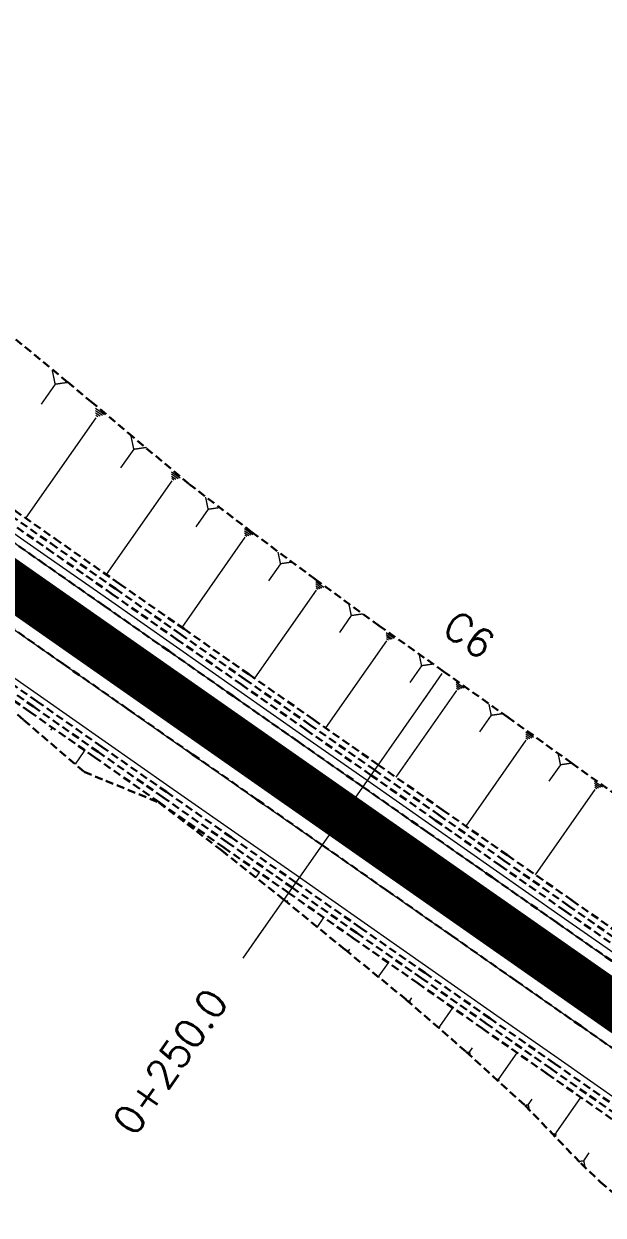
# Model space of a CAD drawing. Header units: metres. Extents: x 544752 to 548977, y 1840603 to 1844608.
# Drawn here: x 547218.3 to 547255, y 1842845.7 to 1842921.1 of the extents above; entities that cross this region are included whole.
import ezdxf

# ---------------------------------------------------------------- set-up
doc = ezdxf.new("R2010")
doc.units = ezdxf.units.M
doc.header["$MEASUREMENT"] = 0
for name, pattern in [('ACAD_ISO02W100', [15, 12, -3]), ('Anordnung Grundriss$0$GESTRICHELT', [0.75, 0.5, -0.25]), ('HIDDEN', [0.375, 0.25, -0.125])]:
    doc.linetypes.add(name, pattern=pattern)
doc.layers.add('C-ROAD', color=7, linetype='Continuous')
for name, color, linetype, lineweight in [('C-ROAD-CORR', 5, 'Continuous', 0), ('C-ROAD-SAMP', 150, 'HIDDEN', 0), ('C-ROAD-SAMP-TEXT', 11, 'Continuous', 0), ('C-TOPO-FEAT', 94, 'Continuous', 5)]:
    doc.layers.add(name, color=color, linetype=linetype, lineweight=lineweight)

msp = doc.modelspace()

# ---------------------------------------------------------------- linework, layer by layer
at = {"layer": 'C-ROAD-CORR', "color": 160, "linetype": 'Continuous'}
for p, q in [((547220.2974063398, 1842898.311294005, 578.439567941549), (547219.4100246447, 1842897.043280696, 576.8918909650047)), ((547223.4300128355, 1842896.374154192, 578.3403912620659), (547222.8495912816, 1842896.780345088, 578.3403912620659)), ((547222.8690081275, 1842896.190301938, 577.8681012266318), (547218.4204949205, 1842889.833652953, 570.1094766023978)), ((547223.2897616585, 1842896.328191128, 578.2223187532073), (547222.8544454931, 1842896.632834301, 578.2223187532073)), ((547223.1495104815, 1842896.282228065, 578.1042462443488), (547222.8592997045, 1842896.485323513, 578.1042462443488)), ((547223.0092593045, 1842896.236265001, 577.9861737354903), (547222.864153916, 1842896.337812725, 577.9861737354903)), ((547225.2755586172, 1842894.190236283, 577.3178420945817), (547224.4459310967, 1842893.004750102, 575.8708938198749)), ((547228.2102204313, 1842892.366697277, 577.2149553789512), (547227.6680556406, 1842892.746115306, 577.2149553789512)), ((547228.0792134942, 1842892.323763732, 577.1046652688901), (547227.6725899011, 1842892.608327254, 577.1046652688901)), ((547227.9482065571, 1842892.280830187, 576.994375158829), (547227.6771241616, 1842892.470539202, 576.994375158829)), ((547227.8171996198, 1842892.237896642, 576.8840850487679), (547227.6816584222, 1842892.33275115, 576.8840850487679)), ((547227.6861926827, 1842892.194963098, 576.7737949387068), (547223.5308900137, 1842886.257293755, 569.5265570167473)), ((547229.9852324242, 1842890.389541001, 576.340026086389), (547229.2013526633, 1842889.269425525, 574.972866198975)), ((547232.3097842035, 1842888.615587802, 575.9464002325282), (547228.3159330256, 1842882.908622609, 568.9807488670892)), ((547232.8134512063, 1842888.780649365, 576.3704196805021), (547232.2923518638, 1842889.145325363, 576.3704196805021)), ((547232.6875344557, 1842888.739383975, 576.2644148185086), (547232.2967099487, 1842889.012890973, 576.2644148185086)), ((547232.5616177049, 1842888.698118584, 576.1584099565151), (547232.3010680337, 1842888.880456582, 576.1584099565151)), ((547232.4357009543, 1842888.656853193, 576.0524050945216), (547232.3054261185, 1842888.748022192, 576.0524050945216)), ((547234.5660743064, 1842886.939554321, 575.6043347659029), (547233.8043284356, 1842885.851066799, 574.275778460637)), ((547237.3194744064, 1842885.430898589, 575.6844060484053), (547236.8097187775, 1842885.787636023, 575.6844060484053)), ((547237.1962987138, 1842885.390531497, 575.58070878634), (547236.8139819922, 1842885.658084572, 575.58070878634)), ((547237.0731230212, 1842885.350164405, 575.4770115242746), (547236.8182452068, 1842885.528533122, 575.4770115242746)), ((547236.826771636, 1842885.26943022, 575.269617000144), (547232.9198618542, 1842879.686698881, 568.4555995907305)), ((547236.9499473287, 1842885.309797313, 575.3733142622093), (547236.8225084214, 1842885.398981671, 575.3733142622093)), ((547239.0535455015, 1842883.656374199, 574.9678599878715), (547238.3047377446, 1842882.586374438, 573.6618689676194)), ((547241.7730139158, 1842882.210907903, 575.0858907535559), (547241.2692271516, 1842882.563468204, 575.0858907535559)), ((547241.6512805203, 1842882.17101348, 574.9834077103837), (547241.2734404472, 1842882.435433705, 574.9834077103837)), ((547241.2860803338, 1842882.05133021, 574.6759585808674), (547237.4249176002, 1842876.533968561, 567.9417283183474)), ((547241.5295471248, 1842882.131119057, 574.8809246672116), (547241.2776537427, 1842882.307399207, 574.8809246672116)), ((547241.4078137293, 1842882.091224634, 574.7784416240395), (547241.2818670382, 1842882.179364709, 574.7784416240395)), ((547246.2028907022, 1842879.064870598, 574.5403617420835), (547245.7017568882, 1842879.415574309, 574.5403617420835)), ((547245.7185213211, 1842878.906133244, 574.1325882795751), (547241.8776915399, 1842873.41782612, 567.43382059447)), ((547246.081798357, 1842879.02518626, 574.4384183764564), (547245.7059479964, 1842879.288214043, 574.4384183764564)), ((547245.9607060116, 1842878.985501921, 574.3364750108293), (547245.7101391046, 1842879.160853777, 574.3364750108293)), ((547245.8396136664, 1842878.945817583, 574.2345316452022), (547245.7143302128, 1842879.03349351, 574.2345316452022)), ((547247.9196017745, 1842877.336946197, 573.8563593947666), (547247.181196666, 1842876.281811175, 572.56851156992)), ((547220.0859021493, 1842876.501056668, 569.1418759540112), (547220.0071401587, 1842876.388510676, 569.0502970837279)), ((547250.1191824684, 1842875.765665298, 573.5775577439098), (547246.3069116382, 1842870.31816714, 566.9285995504315)), ((547250.5999502628, 1842875.923222341, 573.9822991578689), (547250.1025426895, 1842876.271318353, 573.9822991578689)), ((547250.4797583142, 1842875.88383308, 573.8811138043791), (547250.1067026342, 1842876.144905089, 573.8811138043791)), ((547250.3595663656, 1842875.844443819, 573.7799284508893), (547250.110862579, 1842876.018491826, 573.7799284508893)), ((547250.239374417, 1842875.805054559, 573.6787430973995), (547250.1150225237, 1842875.892078562, 573.6787430973995)), ((547222.1223347328, 1842875.050757624, 568.8944976910926), (547221.5591783688, 1842874.246042169, 568.2396993153765)), ((547222.2070426337, 1842875.078518066, 568.9420394162308), (547222.119402921, 1842875.139850133, 568.9420394162308)), ((547222.1858656585, 1842875.071577956, 568.9301539849463), (547222.1201358739, 1842875.117577006, 568.9301539849463)), ((547222.1646886832, 1842875.064637845, 568.9182685536617), (547222.1208688269, 1842875.095303878, 568.9182685536617)), ((547222.143511708, 1842875.057697735, 568.9063831223772), (547222.1216017798, 1842875.073030751, 568.9063831223772)), ((547252.3016340173, 1842874.204987387, 573.2995015704889), (547251.5691491894, 1842873.158312078, 572.0219792707798)), ((547254.4805558306, 1842872.639407141, 573.0154126649734), (547250.7030844943, 1842867.241635298, 566.4271480553931)), ((547254.9569350398, 1842872.795525958, 573.4164594840452), (547254.4640679444, 1842873.140444451, 573.4164594840452)), ((547254.8378402375, 1842872.756496254, 573.3161977792772), (547254.468189916, 1842873.015185123, 573.3161977792772)), ((547254.7187454352, 1842872.71746655, 573.2159360745093), (547254.4723118875, 1842872.889925796, 573.2159360745093)), ((547254.5996506329, 1842872.678436845, 573.1156743697413), (547254.4764338591, 1842872.764666469, 573.1156743697413)), ((547227.0803240935, 1842871.654880498, 568.4210007826416), (547227.0834939642, 1842871.659410046, 568.4154722305677)), ((547229.0620170104, 1842870.140186033, 568.292330132286), (547229.0714251093, 1842870.133602052, 568.292330132286)), ((547229.0642903527, 1842870.140931052, 568.2904162856429), (547229.071346427, 1842870.135993066, 568.2904162856429)), ((547229.0665636951, 1842870.141676071, 568.2885024389998), (547229.0712677446, 1842870.138384081, 568.2885024389998)), ((547229.0688370375, 1842870.14242109, 568.2865885923567), (547229.0711890622, 1842870.140775095, 568.2865885923567)), ((547229.0711103799, 1842870.143166109, 568.2846747457136), (547229.1432166827, 1842870.246201535, 568.1589145849708)), ((547231.0594013918, 1842868.628267957, 568.1524083284348), (547231.0845015089, 1842868.664134465, 568.1086313681521)), ((547233.0257730643, 1842867.085402549, 568.0558029888323), (547233.234207467, 1842867.38324236, 567.6922738244444)), ((547232.9994872749, 1842867.07678818, 568.0779320658582), (547233.0266828375, 1842867.057756168, 568.0779320658582)), ((547233.0060587223, 1842867.078941772, 568.0723997966018), (547233.0264553942, 1842867.064667763, 568.0723997966018)), ((547233.0126301696, 1842867.081095364, 568.0668675273453), (547233.0262279509, 1842867.071579358, 568.0668675273453)), ((547233.019201617, 1842867.083248957, 568.0613352580888), (547233.0260005076, 1842867.078490953, 568.0613352580888)), ((547234.9898628904, 1842865.53972915, 567.9628308199631), (547235.0455891781, 1842865.619358552, 567.8656389430396)), ((547236.9331241468, 1842863.968424561, 567.9030220358493), (547237.3212565586, 1842864.523041662, 567.2260826749235)), ((547236.8841765324, 1842863.952383467, 567.944229302633), (547236.9348182651, 1842863.916943345, 567.944229302633)), ((547236.8964134359, 1842863.95639374, 567.933927485937), (547236.9343947356, 1842863.929813649, 567.933927485937)), ((547236.9086503396, 1842863.960404014, 567.9236256692411), (547236.933971206, 1842863.942683952, 567.9236256692411)), ((547236.9208872431, 1842863.964414287, 567.9133238525452), (547236.9335476764, 1842863.955554256, 567.9133238525452)), ((547238.8763074428, 1842862.397025738, 567.8433360767972), (547238.9703606933, 1842862.531421989, 567.679298379108)), ((547240.8187318291, 1842860.824709594, 567.7848457659603), (547241.4062701961, 1842861.664265417, 566.7601237004178)), ((547240.7446370082, 1842860.800427267, 567.8472235769933), (547240.8212963134, 1842860.746779514, 567.8472235769933)), ((547240.7631607134, 1842860.806497849, 567.8316291242351), (547240.8206551924, 1842860.766262034, 567.8316291242351)), ((547240.7816844186, 1842860.812568431, 567.8160346714768), (547240.8200140713, 1842860.785744554, 567.8160346714768)), ((547240.8002081239, 1842860.818639012, 567.8004402187186), (547240.8193729501, 1842860.805227074, 567.8004402187186)), ((547242.7573002063, 1842859.247881414, 567.7323165397428), (547242.8906099485, 1842859.438372753, 567.4998118352504)), ((547244.6556520747, 1842857.623994646, 567.7419588552582), (547245.4853783533, 1842858.809621947, 566.2948383372618)), ((547244.5510147889, 1842857.589702954, 567.8300492880132), (547244.6592736596, 1842857.513941178, 567.8300492880132)), ((547244.5771741103, 1842857.598275877, 567.8080266798245), (547244.6583682634, 1842857.541454545, 567.8080266798245)), ((547244.6033334318, 1842857.6068488, 567.7860040716357), (547244.6574628672, 1842857.568967912, 567.7860040716357)), ((547244.6294927533, 1842857.615421723, 567.763981463447), (547244.6565574709, 1842857.596481279, 567.763981463447)), ((547246.5510938806, 1842855.996894571, 567.7559529959988), (547246.7384208553, 1842856.264573179, 567.4292371672884)), ((547248.4114316683, 1842854.331032443, 567.8224431086417), (547249.5533543427, 1842855.962768997, 565.8308227699764)), ((547248.2674231051, 1842854.28383801, 567.9436788283576), (547248.4164159264, 1842854.179569781, 567.9436788283576)), ((547248.3034252459, 1842854.295636619, 567.9133698984286), (547248.4151698619, 1842854.217435447, 567.9133698984286)), ((547248.3394273868, 1842854.307435227, 567.8830609684996), (547248.4139237973, 1842854.255301112, 567.8830609684996)), ((547248.3754295275, 1842854.319233835, 567.8527520385707), (547248.4126777329, 1842854.293166778, 567.8527520385707)), ((547250.2654814614, 1842852.658855643, 567.8978552389065), (547250.5197516619, 1842853.022191962, 567.4543841402798)), ((547252.0207941616, 1842850.887522847, 568.1133651445798), (547253.5937679996, 1842853.135204731, 565.3699511129456)), ((547251.8224254738, 1842850.822513534, 568.280364731871), (547252.0276598694, 1842850.678886299, 568.280364731871)), ((547251.8720176459, 1842850.838765862, 568.2386148350482), (547252.0259434424, 1842850.731045436, 568.2386148350482)), ((547251.9216098178, 1842850.85501819, 568.1968649382254), (547252.0242270154, 1842850.783204573, 568.1968649382254)), ((547251.9712019897, 1842850.871270519, 568.1551150414026), (547252.0225105885, 1842850.83536371, 568.1551150414026)), ((547253.7775556188, 1842849.117606957, 568.3268485079097), (547254.1300179891, 1842849.621253786, 567.7121210475585))]:
    msp.add_line(p, q, dxfattribs=at)
at = {"layer": 'C-ROAD-CORR', "color": 5, "linetype": 'Anordnung Grundriss$0$GESTRICHELT', "lineweight": 30, "extrusion": (0.4054293134298539, 0.5793332993670973, -0.7071067812263084), "const_width": 0.1, "elevation": 1289102.49001132}
msp.add_lwpolyline([(608313.3777765211, 1289921.390467088), (608312.7303549575, 1289920.527238336), (608312.0829333932, 1289921.390467089)], dxfattribs=at)
at = {"layer": 'C-ROAD-CORR', "color": 5, "linetype": 'Anordnung Grundriss$0$GESTRICHELT', "lineweight": 30, "extrusion": (0.4054293134300839, 0.5793332994338252, -0.7071067811715065), "const_width": 0.1, "elevation": 1289102.914137296}
msp.add_lwpolyline([(608306.8940718645, 1289920.171851072), (608306.2887869573, 1289919.364804529), (608305.6835020498, 1289920.171851072)], dxfattribs=at)
at = {"layer": 'C-ROAD-CORR', "color": 5, "linetype": 'Anordnung Grundriss$0$GESTRICHELT', "lineweight": 30, "extrusion": (0.4054293134991224, 0.5793332993916201, -0.7071067811665009), "const_width": 0.1, "elevation": 1289103.31308811}
msp.add_lwpolyline([(608300.8230822504, 1289919.14344038), (608300.2511742837, 1289918.380896424), (608299.679266317, 1289919.14344038)], dxfattribs=at)
at = {"layer": 'C-ROAD-CORR', "color": 5, "linetype": 'Anordnung Grundriss$0$GESTRICHELT', "lineweight": 30, "extrusion": (0.4054293135730421, 0.5793332992697621, -0.7071067812239564), "const_width": 0.1, "elevation": 1289103.691631692}
msp.add_lwpolyline([(608295.0760847764, 1289918.46023743), (608294.5203253934, 1289917.719224919), (608293.9645660105, 1289918.46023743)], dxfattribs=at)
at = {"layer": 'C-ROAD-CORR', "color": 5, "linetype": 'Anordnung Grundriss$0$GESTRICHELT', "lineweight": 30, "extrusion": (0.4054293134704756, 0.5793332993785361, -0.7071067811936458), "const_width": 0.1, "elevation": 1289104.059128465}
msp.add_lwpolyline([(608289.5072219739, 1289917.914926427), (608288.960902062, 1289917.186499878), (608288.41458215, 1289917.914926427)], dxfattribs=at)
at = {"layer": 'C-ROAD-CORR', "color": 5, "linetype": 'Anordnung Grundriss$0$GESTRICHELT', "lineweight": 30, "extrusion": (0.4054293134548369, 0.5793332994259726, -0.7071067811637477), "const_width": 0.1, "elevation": 1289104.778660984}
msp.add_lwpolyline([(608278.6122301003, 1289917.052331179), (608278.073499819, 1289916.334024137), (608277.5347695376, 1289917.052331179)], dxfattribs=at)
at = {"layer": 'C-ROAD-CORR', "color": 5, "linetype": 'Anordnung Grundriss$0$GESTRICHELT', "lineweight": 30, "extrusion": (0.3180449191527923, 0.4544664307644864, -0.832050294579169), "const_width": 0.1, "elevation": 1011092.519088958}
msp.add_lwpolyline([(608300.4572267705, 1517664.897529688), (608300.3954585843, 1517664.815172106), (608300.3336903967, 1517664.897529688)], dxfattribs=at)
at = {"layer": 'C-ROAD-CORR', "color": 5, "linetype": 'Anordnung Grundriss$0$GESTRICHELT', "lineweight": 30, "extrusion": (0.4054293133627097, 0.5793332993907537, -0.7071067812454248), "const_width": 0.1, "elevation": 1289105.134459853}
msp.add_lwpolyline([(608273.2218134362, 1289916.615152919), (608272.6874025105, 1289915.902605017), (608272.1529915847, 1289916.615152919)], dxfattribs=at)
at = {"layer": 'C-ROAD-CORR', "color": 5, "linetype": 'Anordnung Grundriss$0$GESTRICHELT', "lineweight": 30, "extrusion": (0.4054292870515092, 0.5793333211144458, 0.7071067785330667), "const_width": 0.1, "elevation": 1289900.775583383}
msp.add_lwpolyline([(608291.7990781212, -1289096.89413343), (608291.8013908153, -1289096.897217022), (608291.8037035096, -1289096.89413343)], dxfattribs=at)
at = {"layer": 'C-ROAD-CORR', "color": 5, "linetype": 'Anordnung Grundriss$0$GESTRICHELT', "lineweight": 30, "extrusion": (0.405429311963883, 0.5793333013570121, 0.7071067804365037), "const_width": 0.1, "elevation": 1289900.422700368}
msp.add_lwpolyline([(608286.869521121, -1289096.906706478), (608286.8878338237, -1289096.931123414), (608286.9061465262, -1289096.906706477)], dxfattribs=at)
at = {"layer": 'C-ROAD-CORR', "color": 5, "linetype": 'Anordnung Grundriss$0$GESTRICHELT', "lineweight": 30, "extrusion": (0.4054293135339579, 0.5793332989399153, 0.7071067815166099), "const_width": 0.1, "elevation": 1289900.089285173}
msp.add_lwpolyline([(608281.8629814782, -1289096.815541207), (608281.9036386169, -1289096.869750725), (608281.9442957551, -1289096.815541207)], dxfattribs=at)
at = {"layer": 'C-ROAD-CORR', "color": 5, "linetype": 'Anordnung Grundriss$0$GESTRICHELT', "lineweight": 30, "extrusion": (0.4054293144234882, 0.5793332988962294, 0.7071067810423772), "const_width": 0.1, "elevation": 1289899.76020145}
msp.add_lwpolyline([(608276.8508830111, -1289096.616435154), (608276.9195029777, -1289096.707928443), (608276.9881229445, -1289096.616435153)], dxfattribs=at)
at = {"layer": 'C-ROAD-CORR', "color": 5, "linetype": 'Anordnung Grundriss$0$GESTRICHELT', "lineweight": 30, "extrusion": (0.4054293129591403, 0.5793332993329331, 0.7071067815241895), "const_width": 0.1, "elevation": 1289899.430766552}
msp.add_lwpolyline([(608271.8331960065, -1289096.40757488), (608271.9304569736, -1289096.53725617), (608272.0277179404, -1289096.40757488)], dxfattribs=at)
at = {"layer": 'C-ROAD-CORR', "color": 5, "linetype": 'Anordnung Grundriss$0$GESTRICHELT', "lineweight": 30, "extrusion": (0.4054293133315969, 0.5793332993112988, 0.7071067813283614), "const_width": 0.1, "elevation": 1289899.102354125}
msp.add_lwpolyline([(608266.8223481381, -1289095.992474242), (608266.9590193406, -1289096.174702512), (608267.0956905427, -1289095.992474242)], dxfattribs=at)
at = {"layer": 'C-ROAD-CORR', "color": 5, "linetype": 'Anordnung Grundriss$0$GESTRICHELT', "lineweight": 30, "extrusion": (0.4054293132890135, 0.5793332995019043, 0.7071067811966137), "const_width": 0.1, "elevation": 1289898.775106543}
msp.add_lwpolyline([(608261.8160238257, -1289095.398944915), (608262.0015358918, -1289095.646294335), (608262.1870479565, -1289095.398944915)], dxfattribs=at)
at = {"layer": 'C-ROAD-CORR', "color": 5, "linetype": 'Anordnung Grundriss$0$GESTRICHELT', "lineweight": 30, "extrusion": (0.4054293133780568, 0.5793332995697597, 0.7071067810899657), "const_width": 0.1, "elevation": 1289898.450958837}
msp.add_lwpolyline([(608256.8366028534, -1289094.372200584), (608257.0937545846, -1289094.715069559), (608257.350906316, -1289094.372200584)], dxfattribs=at)
at = {"layer": 'C-ROAD-CORR', "color": 11, "linetype": 'Anordnung Grundriss$0$GESTRICHELT', "lineweight": 30}
msp.add_polyline3d([(547218.6910071718, 1842877.560871918, 569.3511507088232), (547222.7875122174, 1842874.694053749, 568.8838809615198)], dxfattribs=at)
at = {"layer": 'C-ROAD-CORR', "color": 92, "linetype": 'Anordnung Grundriss$0$GESTRICHELT', "lineweight": 30}
for points in [[(547218.6910071718, 1842877.560871918, 569.3511507088232), (547222.7875122174, 1842874.694053749, 568.8838809615198)], [(547218.3182676586, 1842877.028250312, 568.9177555750449), (547222.13065672, 1842873.755448054, 568.1201358630128)]]:
    msp.add_polyline3d(points, dxfattribs=at)
at = {"layer": 'C-ROAD-SAMP', "color": 1, "linetype": 'Continuous', "lineweight": 13}
msp.add_lwpolyline([(547244.2221773117, 1842879.161450339), (547238.4885409747, 1842870.968440248), (547232.7549046377, 1842862.775430157)], dxfattribs=at)
at = {"layer": 'C-ROAD-SAMP-TEXT', "color": 1, "linetype": 'Continuous', "lineweight": -3}
msp.add_line((547237.915177341, 1842870.149139239), (547239.0619046084, 1842871.787741257), dxfattribs=at)
at = {"layer": 'C-ROAD-SAMP-TEXT', "color": 4, "linetype": 'Continuous', "lineweight": 5}
msp.add_line((547233.3282682714, 1842863.594731166), (547232.181541004, 1842861.956129147), dxfattribs=at)

# ---------------------------------------------------------------- texts
at = {"layer": 'C-ROAD-SAMP-TEXT', "color": 1, "linetype": 'Continuous', "lineweight": 13, "insert": (547246.5156318464, 1842882.438654376), "char_height": 1.8, "width": 2.943428571428572, "attachment_point": 5, "rotation": 325.0148831777269, "bg_fill": 3, "box_fill_scale": 1.416666666666667, "bg_fill_color": 256, "bg_fill_true_color": 13158600, "bg_fill_transparency": 0}
msp.add_mtext('{\\Fsimplex.shx|c0;C6}', dxfattribs=at)
at = {"layer": 'C-ROAD-SAMP-TEXT', "color": 1, "linetype": 'Continuous', "lineweight": -3, "insert": (547227.5946319344, 1842855.401721074), "char_height": 1.8, "width": 11.25428571428571, "attachment_point": 5, "rotation": 55.014883177726915, "bg_fill": 3, "box_fill_scale": 1.416666666666667, "bg_fill_color": 256, "bg_fill_true_color": 13158600, "bg_fill_transparency": 0}
msp.add_mtext('{\\Fsimplex.shx|c0;0+250.0}', dxfattribs=at)

# ---------------------------------------------------------------- next in the draw order: linework, layer by layer
at = {"layer": 'C-ROAD', "color": 1, "linetype": 'ACAD_ISO02W100', "lineweight": 60, "ltscale": 0.1, "const_width": 3, "flags": 128}
msp.add_lwpolyline([(547192.766745685, 1842902.965489433), (547260.3718365658, 1842855.654061604)], dxfattribs=at)
at = {"layer": 'C-ROAD-CORR', "color": 160, "linetype": 'Continuous'}
msp.add_line((547243.5034790473, 1842880.480385568, 574.4063023775611), (547242.7602753681, 1842879.418393686, 573.1100853947703), dxfattribs=at)
at = {"layer": 'C-ROAD-CORR', "color": 5, "linetype": 'Anordnung Grundriss$0$GESTRICHELT', "lineweight": 30, "extrusion": (0.4054293133907354, 0.5793332993915655, -0.7071067812286909), "const_width": 0.1, "elevation": 1289104.420367544}
msp.add_lwpolyline([(608284.0361141304, 1289917.476679392), (608283.4938828774, 1289916.753704387), (608282.9516516239, 1289917.476679391)], dxfattribs=at)
at = {"layer": 'C-ROAD-CORR', "color": 11, "linetype": 'Anordnung Grundriss$0$GESTRICHELT', "lineweight": 30}
for points in [[(547172.3769096115, 1842920.406119452, 578.4228218781112), (547178.5100995874, 1842921.142351539, 580.3151042312617), (547178.9257322788, 1842921.11982058, 580.3902187745425), (547184.4849165096, 1842920.352774618, 581.1710491390519), (547190.359763517, 1842918.814176517, 581.7751597311631), (547196.193776644, 1842916.815000543, 582.4377057044835), (547200.9454509761, 1842914.652351146, 582.885879953623), (547201.6777011907, 1842914.29320024, 582.9479623689069), (547206.109813245, 1842911.905943635, 583.1314548555453), (547209.8031775706, 1842908.463062426, 582.0130982233053), (547213.4695820132, 1842904.981657218, 580.8343172915625), (547217.2263313457, 1842901.629349245, 579.799702596147), (547221.0975385838, 1842898.440594507, 578.95130949963), (547222.5677417164, 1842897.213402226, 578.6114810415912), (547224.9410817027, 1842895.212309462, 578.043826492647), (547228.7877880511, 1842891.988544475, 577.1408843681342), (547232.756963583, 1842888.939780342, 576.4515399959506), (547236.7689230446, 1842885.952151787, 575.8368148135826), (547240.8151273028, 1842883.013456919, 575.2818157713733), (547244.8938081659, 1842880.121169101, 574.7834589768023), (547248.9633594922, 1842877.215835742, 574.2691794126226), (547253.0284429922, 1842874.304118137, 573.7471075401957), (547257.0848348446, 1842871.379980708, 573.2098766182135)], [(547214.5614872094, 1842880.380513821, 569.8760015700861), (547218.3182676586, 1842877.028250312, 568.9177555750449), (547222.13065672, 1842873.755448054, 568.1201358630128), (547226.8725652028, 1842871.810871298, 568.4365846823325), (547230.849139932, 1842868.772680159, 568.1784846648592), (547234.776759531, 1842865.66453518, 568.0057669900797), (547238.6589720276, 1842862.491506273, 567.9122435644671), (547242.5395560791, 1842859.316150419, 567.8215602998696), (547246.3357961125, 1842856.020272204, 567.877980920231), (547250.0612677006, 1842852.623270277, 568.0578283525699), (547253.5985228629, 1842848.957318772, 568.5659429000041), (547254.8477208948, 1842847.760443527, 568.6705197525284), (547257.3048725502, 1842845.671328321, 568.6529767846185)]]:
    msp.add_polyline3d(points, dxfattribs=at)
at = {"layer": 'C-ROAD-CORR', "color": 1, "linetype": 'Anordnung Grundriss$0$GESTRICHELT', "lineweight": 30}
for points in [[(547172.3769096115, 1842920.406119452, 578.4228218781112), (547178.5100995874, 1842921.142351539, 580.3151042312617), (547178.9257322788, 1842921.11982058, 580.3902187745425), (547184.4849165096, 1842920.352774618, 581.1710491390519), (547190.359763517, 1842918.814176517, 581.7751597311631), (547196.193776644, 1842916.815000543, 582.4377057044835), (547200.9454509761, 1842914.652351146, 582.885879953623), (547201.6777011907, 1842914.29320024, 582.9479623689069), (547206.109813245, 1842911.905943635, 583.1314548555453), (547209.8031775706, 1842908.463062426, 582.0130982233053), (547213.4695820132, 1842904.981657218, 580.8343172915625), (547217.2263313457, 1842901.629349245, 579.799702596147), (547221.0975385838, 1842898.440594507, 578.95130949963), (547222.5677417164, 1842897.213402226, 578.6114810415912), (547224.9410817027, 1842895.212309462, 578.043826492647), (547228.7877880511, 1842891.988544475, 577.1408843681342), (547232.756963583, 1842888.939780342, 576.4515399959506), (547236.7689230446, 1842885.952151787, 575.8368148135826), (547240.8151273028, 1842883.013456919, 575.2818157713733), (547244.8938081659, 1842880.121169101, 574.7834589768023), (547248.9633594922, 1842877.215835742, 574.2691794126226), (547253.0284429922, 1842874.304118137, 573.7471075401957), (547257.0848348446, 1842871.379980708, 573.2098766182135)], [(547171.531384265, 1842916.387353147, 574.3160718584999), (547176.6946537638, 1842915.074252217, 573.981252880984), (547177.0465933181, 1842914.967856192, 573.9576587043665), (547181.730707144, 1842913.335933396, 573.6330301708861), (547186.6045920468, 1842911.184461359, 573.271403728206), (547191.2824816317, 1842908.63476824, 572.8963735529438), (547195.0315320381, 1842906.201728419, 572.5714501739457), (547195.691771826, 1842905.739679087, 572.5079396450996), (547199.7882768717, 1842902.872860919, 572.1061020046732), (547203.8847819172, 1842900.00604275, 571.6908606316648), (547207.9812869629, 1842897.139224582, 571.2622155260742), (547212.0777920085, 1842894.272406413, 570.8201666879015), (547216.1742970542, 1842891.405588245, 570.3647141171467), (547217.7376596587, 1842890.311515061, 570.1873645231201), (547220.2708020997, 1842888.538770076, 569.8984204561265), (547224.3673071454, 1842885.671951908, 569.4311507088232), (547228.463812191, 1842882.805133739, 568.9638809615199), (547232.5603172367, 1842879.938315571, 568.4966112142166), (547236.6568222822, 1842877.071497402, 568.0293414669133), (547240.7533273279, 1842874.204679234, 567.56207171961), (547244.8498323736, 1842871.337861066, 567.0948019723066), (547248.9463374192, 1842868.471042897, 566.6275322250034), (547253.0428424648, 1842865.604224729, 566.1602624777), (547257.1393475104, 1842862.73740656, 565.6929927303968)], [(547173.8570573855, 1842905.589630622, 573.901252880984), (547174.154513725, 1842905.499705601, 573.8776587043665), (547178.1134871774, 1842904.120418233, 573.553030170886), (547182.2328535417, 1842902.302012235, 573.191403728206), (547186.1865663184, 1842900.147033141, 572.8163735529438), (547189.3552320645, 1842898.090648429, 572.4914501739456), (547190.0154718524, 1842897.628599097, 572.4279396450995), (547194.111976898, 1842894.761780928, 572.0261020046731), (547198.2084819436, 1842891.89496276, 571.6108606316648), (547202.3049869892, 1842889.028144591, 571.1822155260742), (547206.4014920349, 1842886.161326423, 570.7401666879015), (547210.4979970806, 1842883.294508254, 570.2847141171467), (547212.061359685, 1842882.200435071, 570.10736452312), (547214.5945021261, 1842880.427690086, 569.8184204561264), (547218.6910071718, 1842877.560871918, 569.3511507088232), (547222.7875122174, 1842874.694053749, 568.8838809615198), (547226.8840172631, 1842871.827235581, 568.4166112142166), (547230.9805223086, 1842868.960417412, 567.9493414669132), (547235.0770273543, 1842866.093599244, 567.48207171961), (547239.1735323999, 1842863.226781075, 567.0148019723066), (547243.2700374456, 1842860.359962907, 566.5475322250034), (547247.3665424911, 1842857.493144738, 566.0802624777), (547251.4630475368, 1842854.62632657, 565.6129927303967), (547255.5595525824, 1842851.759508401, 565.1457229830934)], [(547226.8725652028, 1842871.810871298, 568.4365846823325), (547230.849139932, 1842868.772680159, 568.1784846648592), (547234.776759531, 1842865.66453518, 568.0057669900797), (547238.6589720276, 1842862.491506273, 567.9122435644671), (547242.5395560791, 1842859.316150419, 567.8215602998696), (547246.3357961125, 1842856.020272204, 567.877980920231), (547250.0612677006, 1842852.623270277, 568.0578283525699), (547253.5985228629, 1842848.957318772, 568.5659429000041), (547254.8477208948, 1842847.760443527, 568.6705197525284), (547257.3048725502, 1842845.671328321, 568.6529767846185)]]:
    msp.add_polyline3d(points, dxfattribs=at)
at = {"layer": 'C-ROAD-CORR', "color": 92, "linetype": 'Anordnung Grundriss$0$GESTRICHELT', "lineweight": 30}
for points in [[(547171.3666748783, 1842915.604492484, 573.9160718584999), (547176.4653530464, 1842914.307818148, 573.581252880984), (547176.8128899167, 1842914.202753114, 573.5576587043665), (547181.4384065407, 1842912.591245302, 573.2330301708861), (547186.2513202485, 1842910.466687693, 572.871403728206), (547190.8706904952, 1842907.948890656, 572.4963735529439), (547194.5728411311, 1842905.546287612, 572.1714501739457), (547195.233080919, 1842905.08423828, 572.1079396450996), (547199.3295859647, 1842902.217420111, 571.7061020046732), (547203.4260910102, 1842899.350601943, 571.2908606316648), (547207.5225960559, 1842896.483783775, 570.8622155260742), (547211.6191011015, 1842893.616965606, 570.4201666879015), (547215.7156061472, 1842890.750147437, 569.9647141171467), (547217.2789687517, 1842889.656074254, 569.7873645231201), (547219.8121111927, 1842887.883329269, 569.4984204561265), (547223.9086162384, 1842885.016511101, 569.0311507088232), (547228.005121284, 1842882.149692932, 568.5638809615199), (547232.1016263297, 1842879.282874764, 568.0966112142166), (547236.1981313752, 1842876.416056595, 567.6293414669133), (547240.2946364209, 1842873.549238427, 567.16207171961), (547244.3911414666, 1842870.682420258, 566.6948019723067), (547248.4876465122, 1842867.81560209, 566.2275322250034), (547252.5841515578, 1842864.948783921, 565.7602624777), (547256.6806566034, 1842862.081965753, 565.2929927303968)], [(547171.4490295717, 1842915.995922815, 573.9160718584999), (547176.5800034051, 1842914.691035182, 573.581252880984), (547176.9297416174, 1842914.585304653, 573.5576587043665), (547181.5845568423, 1842912.963589349, 573.2330301708861), (547186.4279561476, 1842910.825574526, 572.871403728206), (547191.0765860635, 1842908.291829448, 572.4963735529439), (547194.8021865847, 1842905.874008015, 572.1714501739457), (547195.4624263726, 1842905.411958684, 572.1079396450996), (547199.5589314182, 1842902.545140515, 571.7061020046732), (547203.6554364638, 1842899.678322347, 571.2908606316648), (547207.7519415094, 1842896.811504178, 570.8622155260742), (547211.8484465551, 1842893.94468601, 570.4201666879015), (547215.9449516007, 1842891.077867841, 569.9647141171467), (547217.5083142052, 1842889.983794657, 569.7873645231201), (547220.0414566463, 1842888.211049673, 569.4984204561265), (547224.137961692, 1842885.344231504, 569.0311507088232), (547228.2344667376, 1842882.477413336, 568.5638809615199), (547232.3309717833, 1842879.610595167, 568.0966112142166), (547236.4274768288, 1842876.743776999, 567.6293414669133), (547240.5239818745, 1842873.87695883, 567.16207171961), (547244.6204869201, 1842871.010140662, 566.6948019723067), (547248.7169919658, 1842868.143322493, 566.2275322250034), (547252.8134970113, 1842865.276504325, 565.7602624777), (547256.910002057, 1842862.409686156, 565.2929927303968)], [(547173.9717077442, 1842905.972847656, 573.501252880984), (547174.2713654257, 1842905.88225714, 573.4776587043665), (547178.2596374791, 1842904.49276228, 573.153030170886), (547182.409489441, 1842902.660899068, 572.791403728206), (547186.3924618865, 1842900.489971933, 572.4163735529438), (547189.584577518, 1842898.418368832, 572.0914501739456), (547190.2448173059, 1842897.9563195, 572.0279396450995), (547194.3413223516, 1842895.089501332, 571.6261020046732), (547198.4378273971, 1842892.222683164, 571.2108606316648), (547202.5343324428, 1842889.355864995, 570.7822155260742), (547206.6308374885, 1842886.489046827, 570.3401666879015), (547210.7273425341, 1842883.622228658, 569.8847141171467), (547212.2907051386, 1842882.528155474, 569.7073645231201), (547214.8238475797, 1842880.75541049, 569.4184204561265), (547218.9203526253, 1842877.888592321, 568.9511507088232), (547223.016857671, 1842875.021774153, 568.4838809615198), (547227.1133627166, 1842872.154955984, 568.0166112142166), (547231.2098677622, 1842869.288137816, 567.5493414669132), (547235.3063728078, 1842866.421319647, 567.08207171961), (547239.4028778535, 1842863.554501479, 566.6148019723066), (547243.4993828991, 1842860.68768331, 566.1475322250034), (547247.5958879447, 1842857.820865142, 565.6802624777), (547251.6923929903, 1842854.954046973, 565.2129927303968), (547255.788898036, 1842852.087228805, 564.7457229830934)], [(547174.086358103, 1842906.35606469, 573.501252880984), (547174.3882171265, 1842906.264808679, 573.4776587043665), (547178.4057877808, 1842904.865106327, 573.153030170886), (547182.5861253402, 1842903.019785902, 572.791403728206), (547186.5983574548, 1842900.832910724, 572.4163735529438), (547189.8139229715, 1842898.746089236, 572.0914501739456), (547190.4741627594, 1842898.284039904, 572.0279396450995), (547194.570667805, 1842895.417221736, 571.6261020046732), (547198.6671728506, 1842892.550403567, 571.2108606316648), (547202.7636778962, 1842889.683585399, 570.7822155260742), (547206.8601829419, 1842886.81676723, 570.3401666879015), (547210.9566879875, 1842883.949949062, 569.8847141171467), (547212.520050592, 1842882.855875878, 569.7073645231201), (547215.0531930331, 1842881.083130893, 569.4184204561265), (547219.1496980787, 1842878.216312725, 568.9511507088232), (547223.2462031244, 1842875.349494556, 568.4838809615198), (547227.3427081701, 1842872.482676388, 568.0166112142166), (547231.4392132156, 1842869.615858219, 567.5493414669132), (547235.5357182613, 1842866.749040051, 567.08207171961), (547239.6322233069, 1842863.882221882, 566.6148019723066), (547243.7287283526, 1842861.015403714, 566.1475322250034), (547247.8252333981, 1842858.148585546, 565.6802624777), (547251.9217384438, 1842855.281767377, 565.2129927303968), (547256.0182434894, 1842852.414949208, 564.7457229830934)]]:
    msp.add_polyline3d(points, dxfattribs=at)
at = {"layer": 'C-ROAD-CORR', "color": 5, "linetype": 'Anordnung Grundriss$0$GESTRICHELT', "lineweight": 30}
for points in [[(547171.1813768182, 1842914.723774238, 574.3360718584998), (547176.2073897392, 1842913.445579821, 574.001252880984), (547176.5499735901, 1842913.342012151, 573.9776587043665), (547181.1095683619, 1842911.753471196, 573.653030170886), (547185.8538894752, 1842909.659192318, 573.291403728206), (547190.4074254668, 1842907.177278375, 572.9163735529438), (547194.0568138608, 1842904.808916704, 572.5914501739456), (547194.7170536487, 1842904.346867372, 572.5279396450995), (547198.8135586943, 1842901.480049203, 572.1261020046732), (547202.9100637399, 1842898.613231035, 571.7108606316648), (547207.0065687855, 1842895.746412866, 571.2822155260742), (547211.1030738312, 1842892.879594698, 570.8401666879015), (547215.1995788768, 1842890.012776529, 570.3847141171467), (547216.7629414813, 1842888.918703345, 570.2073645231201), (547219.2960839224, 1842887.145958361, 569.9184204561265), (547223.392588968, 1842884.279140192, 569.4511507088232), (547227.4890940137, 1842881.412322024, 568.9838809615198), (547231.5855990594, 1842878.545503855, 568.5166112142166), (547235.6821041049, 1842875.678685687, 568.0493414669132), (547239.7786091506, 1842872.811867518, 567.58207171961), (547243.8751141962, 1842869.94504935, 567.1148019723066), (547247.9716192419, 1842867.078231181, 566.6475322250034), (547252.0681242874, 1842864.211413013, 566.1802624777), (547256.1646293331, 1842861.344594844, 565.7129927303968)], [(547216.7159475709, 1842883.45910382, 569.9184204561265), (547220.8124526165, 1842880.592285651, 569.4511507088232), (547224.9089576622, 1842877.725467483, 568.9838809615198), (547229.0054627078, 1842874.858649315, 568.5166112142166), (547233.1019677534, 1842871.991831146, 568.0493414669132), (547237.198472799, 1842869.125012978, 567.58207171961), (547241.2949778447, 1842866.258194809, 567.1148019723066), (547245.3914828904, 1842863.391376641, 566.6475322250034), (547249.4879879359, 1842860.524558472, 566.1802624777), (547253.5844929816, 1842857.657740304, 565.7129927303968), (547257.6809980272, 1842854.790922135, 565.2457229830934)]]:
    msp.add_polyline3d(points, dxfattribs=at)
at = {"layer": 'C-ROAD-CORR', "color": 160, "linetype": 'Anordnung Grundriss$0$GESTRICHELT', "lineweight": 30}
for points in [[(547171.1813768182, 1842914.723774238, 574.1860718584999), (547176.2073897392, 1842913.445579821, 573.851252880984), (547176.5499735901, 1842913.342012151, 573.8276587043665), (547181.1095683619, 1842911.753471196, 573.5030301708861), (547185.8538894752, 1842909.659192318, 573.141403728206), (547190.4074254668, 1842907.177278375, 572.7663735529438), (547194.0568138608, 1842904.808916704, 572.4414501739457), (547194.7170536487, 1842904.346867372, 572.3779396450996), (547198.8135586943, 1842901.480049203, 571.9761020046732), (547202.9100637399, 1842898.613231035, 571.5608606316648), (547207.0065687855, 1842895.746412866, 571.1322155260742), (547211.1030738312, 1842892.879594698, 570.6901666879015), (547215.1995788768, 1842890.012776529, 570.2347141171467), (547216.7629414813, 1842888.918703345, 570.0573645231201), (547219.2960839224, 1842887.145958361, 569.7684204561265), (547223.392588968, 1842884.279140192, 569.3011507088232), (547227.4890940137, 1842881.412322024, 568.8338809615199), (547231.5855990594, 1842878.545503855, 568.3666112142166), (547235.6821041049, 1842875.678685687, 567.8993414669133), (547239.7786091506, 1842872.811867518, 567.43207171961), (547243.8751141962, 1842869.94504935, 566.9648019723066), (547247.9716192419, 1842867.078231181, 566.4975322250034), (547252.0681242874, 1842864.211413013, 566.0302624777), (547256.1646293331, 1842861.344594844, 565.5629927303968)], [(547216.7159475709, 1842883.45910382, 569.7684204561265), (547220.8124526165, 1842880.592285651, 569.3011507088232), (547224.9089576622, 1842877.725467483, 568.8338809615199), (547229.0054627078, 1842874.858649315, 568.3666112142166), (547233.1019677534, 1842871.991831146, 567.8993414669133), (547237.198472799, 1842869.125012978, 567.43207171961), (547241.2949778447, 1842866.258194809, 566.9648019723066), (547245.3914828904, 1842863.391376641, 566.4975322250034), (547249.4879879359, 1842860.524558472, 566.0302624777), (547253.5844929816, 1842857.657740304, 565.5629927303968), (547257.6809980272, 1842854.790922135, 565.0957229830934)]]:
    msp.add_polyline3d(points, dxfattribs=at)
at = {"layer": 'C-ROAD-CORR', "color": 150, "linetype": 'Anordnung Grundriss$0$GESTRICHELT', "lineweight": 30}
msp.add_polyline3d([(547218.0060157466, 1842885.30253109, 569.9859204561265), (547222.1025207923, 1842882.435712922, 569.5186507088232), (547226.1990258379, 1842879.568894753, 569.0513809615198), (547230.2955308836, 1842876.702076585, 568.5841112142166), (547234.3920359291, 1842873.835258416, 568.1168414669132), (547238.4885409748, 1842870.968440248, 567.64957171961), (547242.5850460205, 1842868.101622079, 567.1823019723066), (547246.6815510661, 1842865.234803911, 566.7150322250034), (547250.7780561117, 1842862.367985743, 566.2477624777), (547254.8745611573, 1842859.501167574, 565.7804927303968), (547258.971066203, 1842856.634349406, 565.3132229830934)], dxfattribs=at)
msp.add_polyline3d([(547218.0060157466, 1842885.30253109, 569.9859204561265), (547222.1025207923, 1842882.435712922, 569.5186507088232), (547226.1990258379, 1842879.568894753, 569.0513809615198), (547230.2955308836, 1842876.702076585, 568.5841112142166), (547234.3920359291, 1842873.835258416, 568.1168414669132), (547238.4885409748, 1842870.968440248, 567.64957171961), (547242.5850460205, 1842868.101622079, 567.1823019723066), (547246.6815510661, 1842865.234803911, 566.7150322250034), (547250.7780561117, 1842862.367985743, 566.2477624777), (547254.8745611573, 1842859.501167574, 565.7804927303968), (547258.971066203, 1842856.634349406, 565.3132229830934)], dxfattribs=at)
at = {"layer": 'C-ROAD-SAMP-TEXT', "color": 4, "linetype": 'Continuous', "lineweight": 9}
msp.add_line((547244.7955409454, 1842879.980751348), (547243.648813678, 1842878.34214933), dxfattribs=at)
at = {"layer": 'C-TOPO-FEAT', "color": 94, "linetype": 'Continuous', "lineweight": 0, "ltscale": 2}
for points in [[(547171.284320185, 1842915.213062152, 574.3160718584999), (547176.3507026876, 1842913.924601114, 573.981252880984), (547176.696038216, 1842913.820201575, 573.9576587043665), (547181.292256239, 1842912.218901255, 573.6330301708861), (547186.0746843492, 1842910.107800859, 573.271403728206), (547190.664794927, 1842907.605951865, 572.8963735529438), (547194.3434956777, 1842905.218567208, 572.5714501739457), (547195.0037354656, 1842904.756517876, 572.5079396450996), (547199.1002405112, 1842901.889699708, 572.1061020046732), (547203.1967455568, 1842899.022881539, 571.6908606316648), (547207.2932506024, 1842896.156063371, 571.2622155260742), (547211.3897556481, 1842893.289245202, 570.8201666879015), (547215.4862606938, 1842890.422427034, 570.3647141171467), (547217.0496232982, 1842889.32835385, 570.1873645231201), (547219.5827657393, 1842887.555608865, 569.8984204561265), (547223.679270785, 1842884.688790697, 569.4311507088232), (547227.7757758306, 1842881.821972528, 568.9638809615199), (547231.8722808763, 1842878.95515436, 568.4966112142166), (547235.9687859218, 1842876.088336191, 568.0293414669133), (547240.0652909675, 1842873.221518023, 567.56207171961), (547244.1617960131, 1842870.354699855, 567.0948019723066), (547248.2583010588, 1842867.487881686, 566.6275322250034), (547252.3548061043, 1842864.621063518, 566.1602624777), (547256.45131115, 1842861.754245349, 565.6929927303968)], [(547171.1813768182, 1842914.723774238, 573.8860718584998), (547176.2073897392, 1842913.445579821, 573.551252880984), (547176.5499735901, 1842913.342012151, 573.5276587043664), (547181.1095683619, 1842911.753471196, 573.203030170886), (547185.8538894752, 1842909.659192318, 572.8414037282059), (547190.4074254668, 1842907.177278375, 572.4663735529438), (547194.0568138608, 1842904.808916704, 572.1414501739456), (547194.7170536487, 1842904.346867372, 572.0779396450995), (547198.8135586943, 1842901.480049203, 571.6761020046731), (547202.9100637399, 1842898.613231035, 571.2608606316647), (547207.0065687855, 1842895.746412866, 570.8322155260742), (547211.1030738312, 1842892.879594698, 570.3901666879015), (547215.1995788768, 1842890.012776529, 569.9347141171467), (547216.7629414813, 1842888.918703345, 569.75736452312), (547219.2960839224, 1842887.145958361, 569.4684204561264), (547223.392588968, 1842884.279140192, 569.0011507088232), (547227.4890940137, 1842881.412322024, 568.5338809615198), (547231.5855990594, 1842878.545503855, 568.0666112142166), (547235.6821041049, 1842875.678685687, 567.5993414669132), (547239.7786091506, 1842872.811867518, 567.1320717196099), (547243.8751141962, 1842869.94504935, 566.6648019723066), (547247.9716192419, 1842867.078231181, 566.1975322250033), (547252.0681242874, 1842864.211413013, 565.7302624777), (547256.1646293331, 1842861.344594844, 565.2629927303967)], [(547218.0060157466, 1842885.30253109, 569.8359204561265), (547222.1025207923, 1842882.435712922, 569.3686507088232), (547226.1990258379, 1842879.568894753, 568.9013809615199), (547230.2955308836, 1842876.702076585, 568.4341112142166), (547234.3920359291, 1842873.835258416, 567.9668414669133), (547238.4885409748, 1842870.968440248, 567.49957171961), (547242.5850460205, 1842868.101622079, 567.0323019723066), (547246.6815510661, 1842865.234803911, 566.5650322250034), (547250.7780561117, 1842862.367985743, 566.0977624777), (547254.8745611573, 1842859.501167574, 565.6304927303968), (547258.971066203, 1842856.634349406, 565.1632229830934)], [(547218.0060157466, 1842885.30253109, 569.8359204561265), (547222.1025207923, 1842882.435712922, 569.3686507088232), (547226.1990258379, 1842879.568894753, 568.9013809615199), (547230.2955308836, 1842876.702076585, 568.4341112142166), (547234.3920359291, 1842873.835258416, 567.9668414669133), (547238.4885409748, 1842870.968440248, 567.49957171961), (547242.5850460205, 1842868.101622079, 567.0323019723066), (547246.6815510661, 1842865.234803911, 566.5650322250034), (547250.7780561117, 1842862.367985743, 566.0977624777), (547254.8745611573, 1842859.501167574, 565.6304927303968), (547258.971066203, 1842856.634349406, 565.1632229830934)], [(547218.0060157466, 1842885.30253109, 569.5359204561264), (547222.1025207923, 1842882.435712922, 569.0686507088232), (547226.1990258379, 1842879.568894753, 568.6013809615198), (547230.2955308836, 1842876.702076585, 568.1341112142165), (547234.3920359291, 1842873.835258416, 567.6668414669132), (547238.4885409748, 1842870.968440248, 567.1995717196099), (547242.5850460205, 1842868.101622079, 566.7323019723066), (547246.6815510661, 1842865.234803911, 566.2650322250033), (547250.7780561117, 1842862.367985743, 565.7977624777), (547254.8745611573, 1842859.501167574, 565.3304927303967), (547258.971066203, 1842856.634349406, 564.8632229830934)], [(547218.0060157466, 1842885.30253109, 569.5359204561264), (547222.1025207923, 1842882.435712922, 569.0686507088232), (547226.1990258379, 1842879.568894753, 568.6013809615198), (547230.2955308836, 1842876.702076585, 568.1341112142165), (547234.3920359291, 1842873.835258416, 567.6668414669132), (547238.4885409748, 1842870.968440248, 567.1995717196099), (547242.5850460205, 1842868.101622079, 566.7323019723066), (547246.6815510661, 1842865.234803911, 566.2650322250033), (547250.7780561117, 1842862.367985743, 565.7977624777), (547254.8745611573, 1842859.501167574, 565.3304927303967), (547258.971066203, 1842856.634349406, 564.8632229830934)], [(547216.7159475709, 1842883.45910382, 569.4684204561264), (547220.8124526165, 1842880.592285651, 569.0011507088232), (547224.9089576622, 1842877.725467483, 568.5338809615198), (547229.0054627078, 1842874.858649315, 568.0666112142166), (547233.1019677534, 1842871.991831146, 567.5993414669132), (547237.198472799, 1842869.125012978, 567.1320717196099), (547241.2949778447, 1842866.258194809, 566.6648019723066), (547245.3914828904, 1842863.391376641, 566.1975322250033), (547249.4879879359, 1842860.524558472, 565.7302624777), (547253.5844929816, 1842857.657740304, 565.2629927303967), (547257.6809980272, 1842854.790922135, 564.7957229830934)], [(547215.2825384865, 1842881.410851297, 569.8184204561264), (547219.3790435322, 1842878.544033129, 569.3511507088232), (547223.4755485778, 1842875.67721496, 568.8838809615198), (547227.5720536235, 1842872.810396792, 568.4166112142166), (547231.668558669, 1842869.943578623, 567.9493414669132), (547235.7650637147, 1842867.076760455, 567.48207171961), (547239.8615687604, 1842864.209942286, 567.0148019723066), (547243.958073806, 1842861.343124118, 566.5475322250034), (547248.0545788516, 1842858.476305949, 566.0802624777), (547252.1510838972, 1842855.609487781, 565.6129927303967), (547256.2475889429, 1842852.742669612, 565.1457229830934)]]:
    msp.add_polyline3d(points, dxfattribs=at)

doc.saveas('drawing.dxf')
